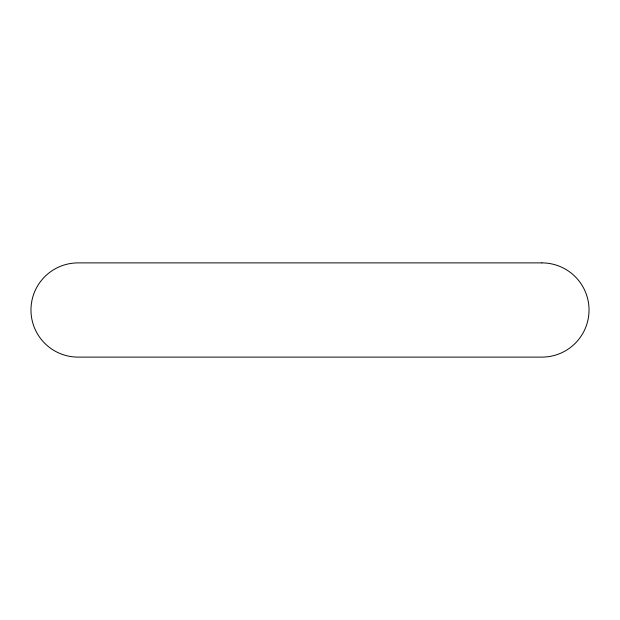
<?xml version="1.0" encoding="UTF-8"?>
<svg xmlns="http://www.w3.org/2000/svg" width="620" height="620" viewBox="0 0 620 620"><rect width="100%" height="100%" fill="white"/><g stroke="black" fill="none" stroke-linecap="round" stroke-linejoin="round"><path stroke-width="0.93" d="M541.919 262.888L78.081 262.888A47.112 47.112 0 0 0 30.969 310A47.112 47.112 0 0 0 78.081 357.112L541.919 357.112A47.112 47.112 0 0 0 589.031 310A47.112 47.112 0 0 0 541.919 262.888"/></g></svg>
